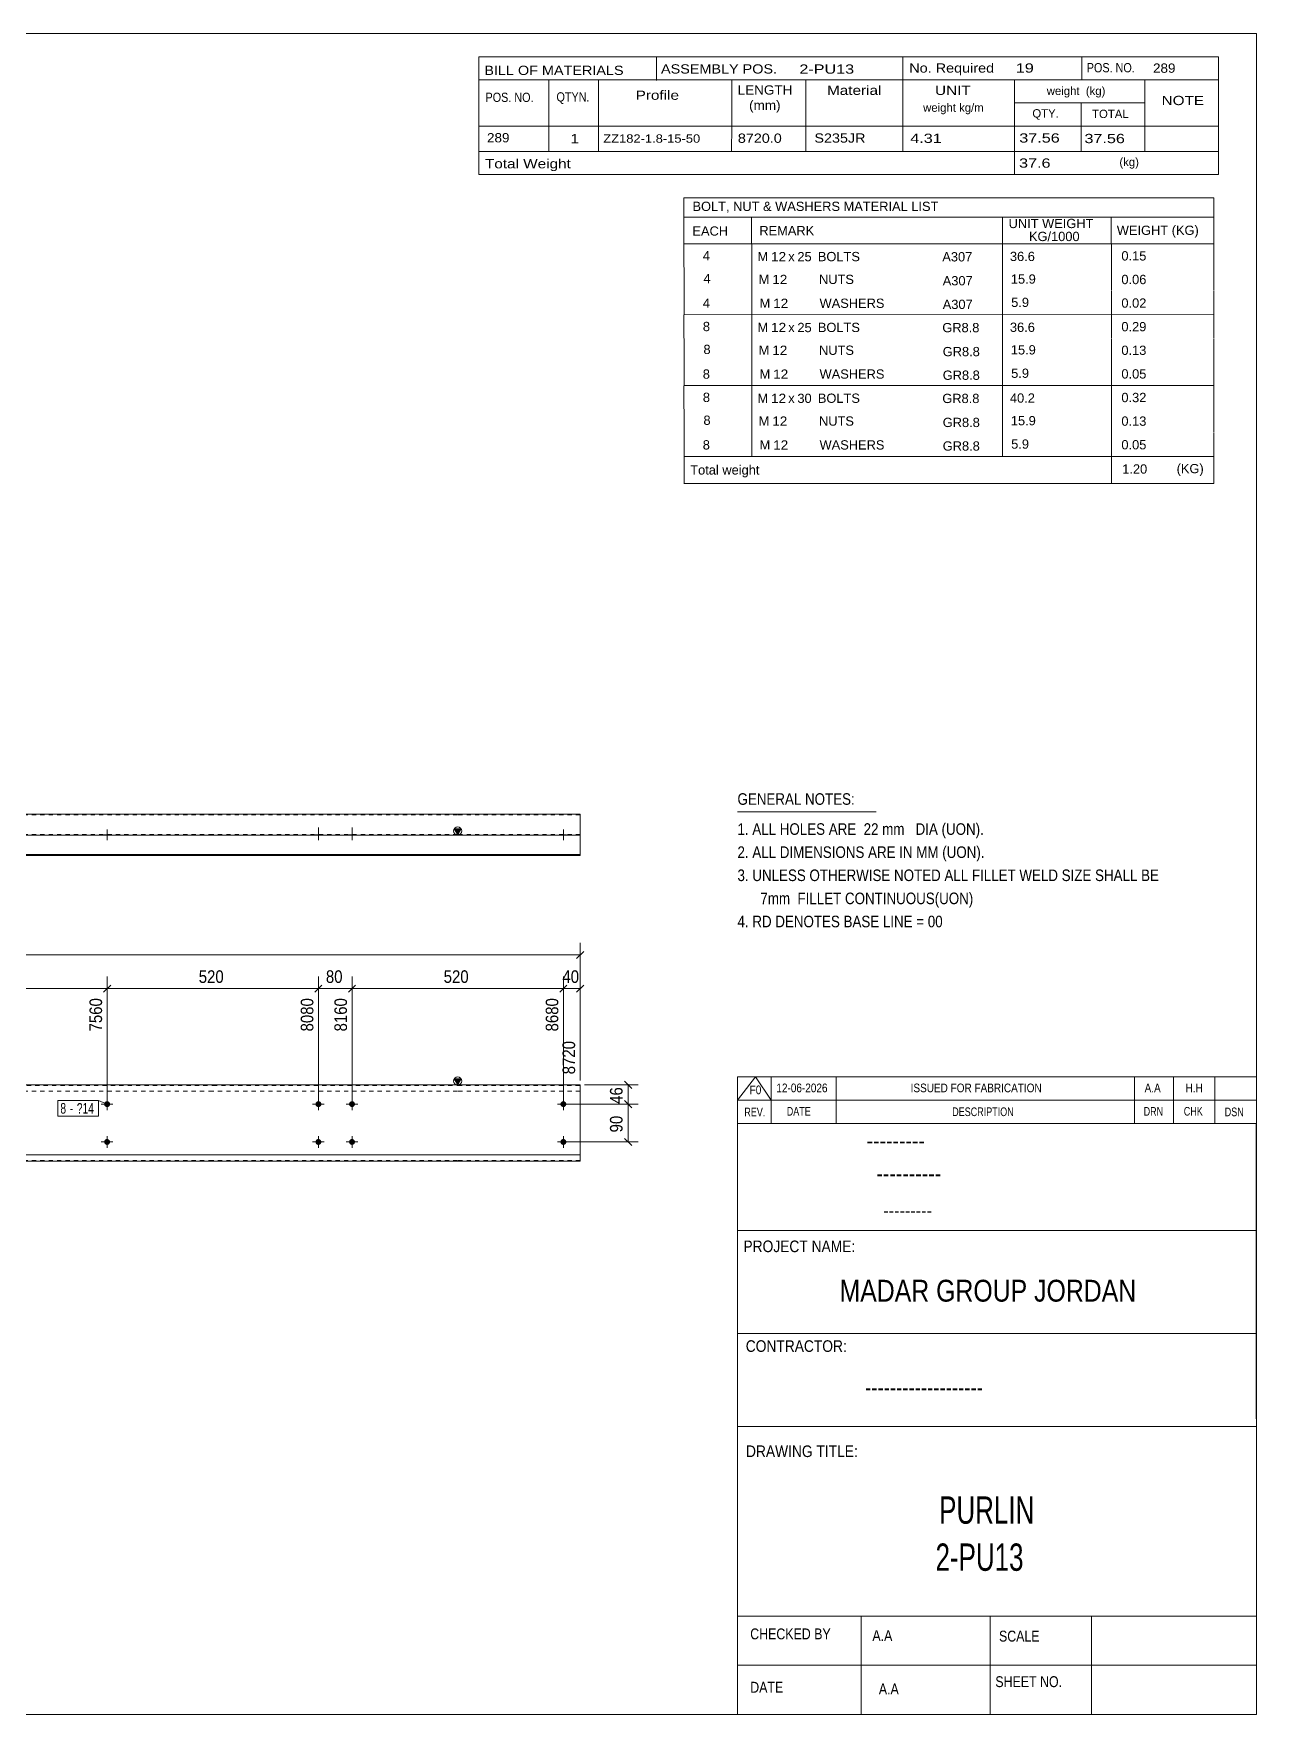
# Model space of a CAD drawing. Header units: millimetres. Extents: x 2 to 579, y 1 to 405.
# Drawn here: x 288 to 579, y 5 to 405 of the extents above; entities that cross this region are included whole.
import ezdxf

# ---------------------------------------------------------------- set-up
doc = ezdxf.new("R2010")
doc.units = ezdxf.units.MM
doc.linetypes.add('XKITLINE00', pattern=[0])
doc.linetypes.add('XKITLINE01', pattern=[4, 1, -1, 1, -1])
for name, color, linetype, lineweight in [('Bolt', 3, 'Continuous', 0), ('BoltMark', 7, 'Continuous', 0), ('Dimensions', 7, 'Continuous', 0), ('DrawingSheet', 5, 'Continuous', 0), ('OtherObjectType', 7, 'Continuous', 0), ('Part', 2, 'Continuous', 0)]:
    doc.layers.add(name, color=color, linetype=linetype, lineweight=lineweight)
doc.styles.add('@ARIAL_UNICODE_MS_BOLD', font='ARIAL.TTF')
doc.styles.add('ARIAL', font='ARIAL.TTF')
doc.styles.add('ARIAL_NARROW', font='ARIALN.TTF')
doc.styles.add('COMIC_SANS_MS_BOLD', font='COMICBD.TTF')
doc.styles.add('SWIS721_EX_BT', font='ARIAL.TTF')
doc.styles.add('SWISSE', font='ARIAL.TTF')

# ---------------------------------------------------------------- blocks, each defined once
blk = doc.blocks.new('*A5')
at = {"layer": 'Bolt'}
for points in [[(356.46, 150.2), (356.46, 150.16), (356.46, 150.13), (356.45, 150.09), (356.44, 150.06), (356.43, 150.03), (356.42, 149.99), (356.41, 149.96), (356.4, 149.93), (356.38, 149.9), (356.36, 149.87), (356.35, 149.84), (356.33, 149.81), (356.3, 149.79), (356.28, 149.76), (356.26, 149.74), (356.23, 149.71), (356.21, 149.69), (356.18, 149.67), (356.15, 149.65), (356.12, 149.63), (356.09, 149.61), (356.06, 149.6), (356.03, 149.58), (356, 149.57), (355.97, 149.56), (355.93, 149.55), (355.9, 149.54), (355.87, 149.54), (355.83, 149.53), (355.8, 149.53), (355.76, 149.53), (355.73, 149.53), (355.69, 149.53), (355.66, 149.54), (355.63, 149.54), (355.59, 149.55), (355.56, 149.56), (355.53, 149.57), (355.5, 149.58), (355.46, 149.6), (355.43, 149.61), (355.4, 149.63), (355.37, 149.65), (355.35, 149.67), (355.32, 149.69), (355.29, 149.71), (355.27, 149.74), (355.24, 149.76), (355.22, 149.79), (355.2, 149.81), (355.18, 149.84), (355.16, 149.87), (355.15, 149.9), (355.13, 149.93), (355.12, 149.96), (355.1, 149.99), (355.09, 150.03), (355.08, 150.06), (355.08, 150.09), (355.07, 150.13), (355.07, 150.16), (355.06, 150.2), (355.06, 150.23), (355.06, 150.26), (355.07, 150.3), (355.07, 150.33), (355.08, 150.37), (355.08, 150.4), (355.09, 150.43), (355.1, 150.47), (355.12, 150.5), (355.13, 150.53), (355.15, 150.56), (355.16, 150.59), (355.18, 150.62), (355.2, 150.65), (355.22, 150.67), (355.24, 150.7), (355.27, 150.72), (355.29, 150.75), (355.32, 150.77), (355.35, 150.79), (355.37, 150.81), (355.4, 150.83), (355.43, 150.85), (355.46, 150.86), (355.5, 150.88), (355.53, 150.89), (355.56, 150.9), (355.59, 150.91), (355.63, 150.92), (355.66, 150.92), (355.69, 150.93), (355.73, 150.93), (355.76, 150.93), (355.8, 150.93), (355.83, 150.93), (355.87, 150.92), (355.9, 150.92), (355.93, 150.91), (355.97, 150.9), (356, 150.89), (356.03, 150.88), (356.06, 150.86), (356.09, 150.85), (356.12, 150.83), (356.15, 150.81), (356.18, 150.79), (356.21, 150.77), (356.23, 150.75), (356.26, 150.72), (356.28, 150.7), (356.3, 150.67), (356.33, 150.65), (356.35, 150.62), (356.36, 150.59), (356.38, 150.56), (356.4, 150.53), (356.41, 150.5), (356.42, 150.47), (356.43, 150.43), (356.44, 150.4), (356.45, 150.37), (356.46, 150.33), (356.46, 150.3), (356.46, 150.26), (356.46, 150.23)], [(364.46, 150.2), (364.46, 150.16), (364.46, 150.13), (364.45, 150.09), (364.44, 150.06), (364.43, 150.03), (364.42, 149.99), (364.41, 149.96), (364.4, 149.93), (364.38, 149.9), (364.36, 149.87), (364.35, 149.84), (364.33, 149.81), (364.3, 149.79), (364.28, 149.76), (364.26, 149.74), (364.23, 149.71), (364.21, 149.69), (364.18, 149.67), (364.15, 149.65), (364.12, 149.63), (364.09, 149.61), (364.06, 149.6), (364.03, 149.58), (364, 149.57), (363.97, 149.56), (363.93, 149.55), (363.9, 149.54), (363.87, 149.54), (363.83, 149.53), (363.8, 149.53), (363.76, 149.53), (363.73, 149.53), (363.69, 149.53), (363.66, 149.54), (363.63, 149.54), (363.59, 149.55), (363.56, 149.56), (363.53, 149.57), (363.5, 149.58), (363.46, 149.6), (363.43, 149.61), (363.4, 149.63), (363.37, 149.65), (363.35, 149.67), (363.32, 149.69), (363.29, 149.71), (363.27, 149.74), (363.24, 149.76), (363.22, 149.79), (363.2, 149.81), (363.18, 149.84), (363.16, 149.87), (363.15, 149.9), (363.13, 149.93), (363.12, 149.96), (363.1, 149.99), (363.09, 150.03), (363.08, 150.06), (363.08, 150.09), (363.07, 150.13), (363.07, 150.16), (363.06, 150.2), (363.06, 150.23), (363.06, 150.26), (363.07, 150.3), (363.07, 150.33), (363.08, 150.37), (363.08, 150.4), (363.09, 150.43), (363.1, 150.47), (363.12, 150.5), (363.13, 150.53), (363.15, 150.56), (363.16, 150.59), (363.18, 150.62), (363.2, 150.65), (363.22, 150.67), (363.24, 150.7), (363.27, 150.72), (363.29, 150.75), (363.32, 150.77), (363.35, 150.79), (363.37, 150.81), (363.4, 150.83), (363.43, 150.85), (363.46, 150.86), (363.5, 150.88), (363.53, 150.89), (363.56, 150.9), (363.59, 150.91), (363.63, 150.92), (363.66, 150.92), (363.69, 150.93), (363.73, 150.93), (363.76, 150.93), (363.8, 150.93), (363.83, 150.93), (363.87, 150.92), (363.9, 150.92), (363.93, 150.91), (363.97, 150.9), (364, 150.89), (364.03, 150.88), (364.06, 150.86), (364.09, 150.85), (364.12, 150.83), (364.15, 150.81), (364.18, 150.79), (364.21, 150.77), (364.23, 150.75), (364.26, 150.72), (364.28, 150.7), (364.3, 150.67), (364.33, 150.65), (364.35, 150.62), (364.36, 150.59), (364.38, 150.56), (364.4, 150.53), (364.41, 150.5), (364.42, 150.47), (364.43, 150.43), (364.44, 150.4), (364.45, 150.37), (364.46, 150.33), (364.46, 150.3), (364.46, 150.26), (364.46, 150.23)], [(356.46, 141.2), (356.46, 141.16), (356.46, 141.13), (356.45, 141.09), (356.44, 141.06), (356.43, 141.03), (356.42, 140.99), (356.41, 140.96), (356.4, 140.93), (356.38, 140.9), (356.36, 140.87), (356.35, 140.84), (356.33, 140.81), (356.3, 140.79), (356.28, 140.76), (356.26, 140.74), (356.23, 140.71), (356.21, 140.69), (356.18, 140.67), (356.15, 140.65), (356.12, 140.63), (356.09, 140.61), (356.06, 140.6), (356.03, 140.58), (356, 140.57), (355.97, 140.56), (355.93, 140.55), (355.9, 140.54), (355.87, 140.54), (355.83, 140.53), (355.8, 140.53), (355.76, 140.53), (355.73, 140.53), (355.69, 140.53), (355.66, 140.54), (355.63, 140.54), (355.59, 140.55), (355.56, 140.56), (355.53, 140.57), (355.5, 140.58), (355.46, 140.6), (355.43, 140.61), (355.4, 140.63), (355.37, 140.65), (355.35, 140.67), (355.32, 140.69), (355.29, 140.71), (355.27, 140.74), (355.24, 140.76), (355.22, 140.79), (355.2, 140.81), (355.18, 140.84), (355.16, 140.87), (355.15, 140.9), (355.13, 140.93), (355.12, 140.96), (355.1, 140.99), (355.09, 141.03), (355.08, 141.06), (355.08, 141.09), (355.07, 141.13), (355.07, 141.16), (355.06, 141.2), (355.06, 141.23), (355.06, 141.26), (355.07, 141.3), (355.07, 141.33), (355.08, 141.37), (355.08, 141.4), (355.09, 141.43), (355.1, 141.47), (355.12, 141.5), (355.13, 141.53), (355.15, 141.56), (355.16, 141.59), (355.18, 141.62), (355.2, 141.65), (355.22, 141.67), (355.24, 141.7), (355.27, 141.72), (355.29, 141.75), (355.32, 141.77), (355.35, 141.79), (355.37, 141.81), (355.4, 141.83), (355.43, 141.85), (355.46, 141.86), (355.5, 141.88), (355.53, 141.89), (355.56, 141.9), (355.59, 141.91), (355.63, 141.92), (355.66, 141.92), (355.69, 141.93), (355.73, 141.93), (355.76, 141.93), (355.8, 141.93), (355.83, 141.93), (355.87, 141.92), (355.9, 141.92), (355.93, 141.91), (355.97, 141.9), (356, 141.89), (356.03, 141.88), (356.06, 141.86), (356.09, 141.85), (356.12, 141.83), (356.15, 141.81), (356.18, 141.79), (356.21, 141.77), (356.23, 141.75), (356.26, 141.72), (356.28, 141.7), (356.3, 141.67), (356.33, 141.65), (356.35, 141.62), (356.36, 141.59), (356.38, 141.56), (356.4, 141.53), (356.41, 141.5), (356.42, 141.47), (356.43, 141.43), (356.44, 141.4), (356.45, 141.37), (356.46, 141.33), (356.46, 141.3), (356.46, 141.26), (356.46, 141.23)], [(364.46, 141.2), (364.46, 141.16), (364.46, 141.13), (364.45, 141.09), (364.44, 141.06), (364.43, 141.03), (364.42, 140.99), (364.41, 140.96), (364.4, 140.93), (364.38, 140.9), (364.36, 140.87), (364.35, 140.84), (364.33, 140.81), (364.3, 140.79), (364.28, 140.76), (364.26, 140.74), (364.23, 140.71), (364.21, 140.69), (364.18, 140.67), (364.15, 140.65), (364.12, 140.63), (364.09, 140.61), (364.06, 140.6), (364.03, 140.58), (364, 140.57), (363.97, 140.56), (363.93, 140.55), (363.9, 140.54), (363.87, 140.54), (363.83, 140.53), (363.8, 140.53), (363.76, 140.53), (363.73, 140.53), (363.69, 140.53), (363.66, 140.54), (363.63, 140.54), (363.59, 140.55), (363.56, 140.56), (363.53, 140.57), (363.5, 140.58), (363.46, 140.6), (363.43, 140.61), (363.4, 140.63), (363.37, 140.65), (363.35, 140.67), (363.32, 140.69), (363.29, 140.71), (363.27, 140.74), (363.24, 140.76), (363.22, 140.79), (363.2, 140.81), (363.18, 140.84), (363.16, 140.87), (363.15, 140.9), (363.13, 140.93), (363.12, 140.96), (363.1, 140.99), (363.09, 141.03), (363.08, 141.06), (363.08, 141.09), (363.07, 141.13), (363.07, 141.16), (363.06, 141.2), (363.06, 141.23), (363.06, 141.26), (363.07, 141.3), (363.07, 141.33), (363.08, 141.37), (363.08, 141.4), (363.09, 141.43), (363.1, 141.47), (363.12, 141.5), (363.13, 141.53), (363.15, 141.56), (363.16, 141.59), (363.18, 141.62), (363.2, 141.65), (363.22, 141.67), (363.24, 141.7), (363.27, 141.72), (363.29, 141.75), (363.32, 141.77), (363.35, 141.79), (363.37, 141.81), (363.4, 141.83), (363.43, 141.85), (363.46, 141.86), (363.5, 141.88), (363.53, 141.89), (363.56, 141.9), (363.59, 141.91), (363.63, 141.92), (363.66, 141.92), (363.69, 141.93), (363.73, 141.93), (363.76, 141.93), (363.8, 141.93), (363.83, 141.93), (363.87, 141.92), (363.9, 141.92), (363.93, 141.91), (363.97, 141.9), (364, 141.89), (364.03, 141.88), (364.06, 141.86), (364.09, 141.85), (364.12, 141.83), (364.15, 141.81), (364.18, 141.79), (364.21, 141.77), (364.23, 141.75), (364.26, 141.72), (364.28, 141.7), (364.3, 141.67), (364.33, 141.65), (364.35, 141.62), (364.36, 141.59), (364.38, 141.56), (364.4, 141.53), (364.41, 141.5), (364.42, 141.47), (364.43, 141.43), (364.44, 141.4), (364.45, 141.37), (364.46, 141.33), (364.46, 141.3), (364.46, 141.26), (364.46, 141.23)]]:
    blk.add_hatch(color=3, dxfattribs=at).paths.add_polyline_path(points, flags=17)
at = {"layer": 'Bolt', "color": 3, "linetype": 'XKITLINE00', "lineweight": 0}
for p, q in [((357.16, 150.23), (354.36, 150.23)), ((355.76, 151.63), (355.76, 148.83)), ((365.16, 150.23), (362.36, 150.23)), ((363.76, 151.63), (363.76, 148.83)), ((357.16, 141.23), (354.36, 141.23)), ((355.76, 142.63), (355.76, 139.83)), ((365.16, 141.23), (362.36, 141.23)), ((363.76, 142.63), (363.76, 139.83))]:
    blk.add_line(p, q, dxfattribs=at)
blk = doc.blocks.new('*A6')
at = {"layer": 'Bolt'}
for points in [[(306.17, 150.2), (306.17, 150.16), (306.16, 150.13), (306.16, 150.09), (306.15, 150.06), (306.14, 150.03), (306.13, 149.99), (306.12, 149.96), (306.1, 149.93), (306.09, 149.9), (306.07, 149.87), (306.05, 149.84), (306.03, 149.81), (306.01, 149.79), (305.99, 149.76), (305.96, 149.74), (305.94, 149.71), (305.91, 149.69), (305.89, 149.67), (305.86, 149.65), (305.83, 149.63), (305.8, 149.61), (305.77, 149.6), (305.74, 149.58), (305.71, 149.57), (305.67, 149.56), (305.64, 149.55), (305.61, 149.54), (305.57, 149.54), (305.54, 149.53), (305.5, 149.53), (305.47, 149.53), (305.44, 149.53), (305.4, 149.53), (305.37, 149.54), (305.33, 149.54), (305.3, 149.55), (305.27, 149.56), (305.23, 149.57), (305.2, 149.58), (305.17, 149.6), (305.14, 149.61), (305.11, 149.63), (305.08, 149.65), (305.05, 149.67), (305.03, 149.69), (305, 149.71), (304.97, 149.74), (304.95, 149.76), (304.93, 149.79), (304.91, 149.81), (304.89, 149.84), (304.87, 149.87), (304.85, 149.9), (304.84, 149.93), (304.82, 149.96), (304.81, 149.99), (304.8, 150.03), (304.79, 150.06), (304.78, 150.09), (304.78, 150.13), (304.77, 150.16), (304.77, 150.2), (304.77, 150.23), (304.77, 150.26), (304.77, 150.3), (304.78, 150.33), (304.78, 150.37), (304.79, 150.4), (304.8, 150.43), (304.81, 150.47), (304.82, 150.5), (304.84, 150.53), (304.85, 150.56), (304.87, 150.59), (304.89, 150.62), (304.91, 150.65), (304.93, 150.67), (304.95, 150.7), (304.97, 150.72), (305, 150.75), (305.03, 150.77), (305.05, 150.79), (305.08, 150.81), (305.11, 150.83), (305.14, 150.85), (305.17, 150.86), (305.2, 150.88), (305.23, 150.89), (305.27, 150.9), (305.3, 150.91), (305.33, 150.92), (305.37, 150.92), (305.4, 150.93), (305.44, 150.93), (305.47, 150.93), (305.5, 150.93), (305.54, 150.93), (305.57, 150.92), (305.61, 150.92), (305.64, 150.91), (305.67, 150.9), (305.71, 150.89), (305.74, 150.88), (305.77, 150.86), (305.8, 150.85), (305.83, 150.83), (305.86, 150.81), (305.89, 150.79), (305.91, 150.77), (305.94, 150.75), (305.96, 150.72), (305.99, 150.7), (306.01, 150.67), (306.03, 150.65), (306.05, 150.62), (306.07, 150.59), (306.09, 150.56), (306.1, 150.53), (306.12, 150.5), (306.13, 150.47), (306.14, 150.43), (306.15, 150.4), (306.16, 150.37), (306.16, 150.33), (306.17, 150.3), (306.17, 150.26), (306.17, 150.23)], [(414.76, 150.2), (414.75, 150.16), (414.75, 150.13), (414.74, 150.09), (414.74, 150.06), (414.73, 150.03), (414.72, 149.99), (414.7, 149.96), (414.69, 149.93), (414.67, 149.9), (414.66, 149.87), (414.64, 149.84), (414.62, 149.81), (414.6, 149.79), (414.58, 149.76), (414.55, 149.74), (414.53, 149.71), (414.5, 149.69), (414.47, 149.67), (414.45, 149.65), (414.42, 149.63), (414.39, 149.61), (414.36, 149.6), (414.33, 149.58), (414.29, 149.57), (414.26, 149.56), (414.23, 149.55), (414.19, 149.54), (414.16, 149.54), (414.13, 149.53), (414.09, 149.53), (414.06, 149.53), (414.02, 149.53), (413.99, 149.53), (413.95, 149.54), (413.92, 149.54), (413.89, 149.55), (413.85, 149.56), (413.82, 149.57), (413.79, 149.58), (413.76, 149.6), (413.73, 149.61), (413.7, 149.63), (413.67, 149.65), (413.64, 149.67), (413.61, 149.69), (413.59, 149.71), (413.56, 149.74), (413.54, 149.76), (413.52, 149.79), (413.5, 149.81), (413.48, 149.84), (413.46, 149.87), (413.44, 149.9), (413.42, 149.93), (413.41, 149.96), (413.4, 149.99), (413.39, 150.03), (413.38, 150.06), (413.37, 150.09), (413.37, 150.13), (413.36, 150.16), (413.36, 150.2), (413.36, 150.23), (413.36, 150.26), (413.36, 150.3), (413.37, 150.33), (413.37, 150.37), (413.38, 150.4), (413.39, 150.43), (413.4, 150.47), (413.41, 150.5), (413.42, 150.53), (413.44, 150.56), (413.46, 150.59), (413.48, 150.62), (413.5, 150.65), (413.52, 150.67), (413.54, 150.7), (413.56, 150.72), (413.59, 150.75), (413.61, 150.77), (413.64, 150.79), (413.67, 150.81), (413.7, 150.83), (413.73, 150.85), (413.76, 150.86), (413.79, 150.88), (413.82, 150.89), (413.85, 150.9), (413.89, 150.91), (413.92, 150.92), (413.95, 150.92), (413.99, 150.93), (414.02, 150.93), (414.06, 150.93), (414.09, 150.93), (414.13, 150.93), (414.16, 150.92), (414.19, 150.92), (414.23, 150.91), (414.26, 150.9), (414.29, 150.89), (414.33, 150.88), (414.36, 150.86), (414.39, 150.85), (414.42, 150.83), (414.45, 150.81), (414.47, 150.79), (414.5, 150.77), (414.53, 150.75), (414.55, 150.72), (414.58, 150.7), (414.6, 150.67), (414.62, 150.65), (414.64, 150.62), (414.66, 150.59), (414.67, 150.56), (414.69, 150.53), (414.7, 150.5), (414.72, 150.47), (414.73, 150.43), (414.74, 150.4), (414.74, 150.37), (414.75, 150.33), (414.75, 150.3), (414.76, 150.26), (414.76, 150.23)], [(306.17, 141.2), (306.17, 141.16), (306.16, 141.13), (306.16, 141.09), (306.15, 141.06), (306.14, 141.03), (306.13, 140.99), (306.12, 140.96), (306.1, 140.93), (306.09, 140.9), (306.07, 140.87), (306.05, 140.84), (306.03, 140.81), (306.01, 140.79), (305.99, 140.76), (305.96, 140.74), (305.94, 140.71), (305.91, 140.69), (305.89, 140.67), (305.86, 140.65), (305.83, 140.63), (305.8, 140.61), (305.77, 140.6), (305.74, 140.58), (305.71, 140.57), (305.67, 140.56), (305.64, 140.55), (305.61, 140.54), (305.57, 140.54), (305.54, 140.53), (305.5, 140.53), (305.47, 140.53), (305.44, 140.53), (305.4, 140.53), (305.37, 140.54), (305.33, 140.54), (305.3, 140.55), (305.27, 140.56), (305.23, 140.57), (305.2, 140.58), (305.17, 140.6), (305.14, 140.61), (305.11, 140.63), (305.08, 140.65), (305.05, 140.67), (305.03, 140.69), (305, 140.71), (304.97, 140.74), (304.95, 140.76), (304.93, 140.79), (304.91, 140.81), (304.89, 140.84), (304.87, 140.87), (304.85, 140.9), (304.84, 140.93), (304.82, 140.96), (304.81, 140.99), (304.8, 141.03), (304.79, 141.06), (304.78, 141.09), (304.78, 141.13), (304.77, 141.16), (304.77, 141.2), (304.77, 141.23), (304.77, 141.26), (304.77, 141.3), (304.78, 141.33), (304.78, 141.37), (304.79, 141.4), (304.8, 141.43), (304.81, 141.47), (304.82, 141.5), (304.84, 141.53), (304.85, 141.56), (304.87, 141.59), (304.89, 141.62), (304.91, 141.65), (304.93, 141.67), (304.95, 141.7), (304.97, 141.72), (305, 141.75), (305.03, 141.77), (305.05, 141.79), (305.08, 141.81), (305.11, 141.83), (305.14, 141.85), (305.17, 141.86), (305.2, 141.88), (305.23, 141.89), (305.27, 141.9), (305.3, 141.91), (305.33, 141.92), (305.37, 141.92), (305.4, 141.93), (305.44, 141.93), (305.47, 141.93), (305.5, 141.93), (305.54, 141.93), (305.57, 141.92), (305.61, 141.92), (305.64, 141.91), (305.67, 141.9), (305.71, 141.89), (305.74, 141.88), (305.77, 141.86), (305.8, 141.85), (305.83, 141.83), (305.86, 141.81), (305.89, 141.79), (305.91, 141.77), (305.94, 141.75), (305.96, 141.72), (305.99, 141.7), (306.01, 141.67), (306.03, 141.65), (306.05, 141.62), (306.07, 141.59), (306.09, 141.56), (306.1, 141.53), (306.12, 141.5), (306.13, 141.47), (306.14, 141.43), (306.15, 141.4), (306.16, 141.37), (306.16, 141.33), (306.17, 141.3), (306.17, 141.26), (306.17, 141.23)], [(414.76, 141.2), (414.75, 141.16), (414.75, 141.13), (414.74, 141.09), (414.74, 141.06), (414.73, 141.03), (414.72, 140.99), (414.7, 140.96), (414.69, 140.93), (414.67, 140.9), (414.66, 140.87), (414.64, 140.84), (414.62, 140.81), (414.6, 140.79), (414.58, 140.76), (414.55, 140.74), (414.53, 140.71), (414.5, 140.69), (414.47, 140.67), (414.45, 140.65), (414.42, 140.63), (414.39, 140.61), (414.36, 140.6), (414.33, 140.58), (414.29, 140.57), (414.26, 140.56), (414.23, 140.55), (414.19, 140.54), (414.16, 140.54), (414.13, 140.53), (414.09, 140.53), (414.06, 140.53), (414.02, 140.53), (413.99, 140.53), (413.95, 140.54), (413.92, 140.54), (413.89, 140.55), (413.85, 140.56), (413.82, 140.57), (413.79, 140.58), (413.76, 140.6), (413.73, 140.61), (413.7, 140.63), (413.67, 140.65), (413.64, 140.67), (413.61, 140.69), (413.59, 140.71), (413.56, 140.74), (413.54, 140.76), (413.52, 140.79), (413.5, 140.81), (413.48, 140.84), (413.46, 140.87), (413.44, 140.9), (413.42, 140.93), (413.41, 140.96), (413.4, 140.99), (413.39, 141.03), (413.38, 141.06), (413.37, 141.09), (413.37, 141.13), (413.36, 141.16), (413.36, 141.2), (413.36, 141.23), (413.36, 141.26), (413.36, 141.3), (413.37, 141.33), (413.37, 141.37), (413.38, 141.4), (413.39, 141.43), (413.4, 141.47), (413.41, 141.5), (413.42, 141.53), (413.44, 141.56), (413.46, 141.59), (413.48, 141.62), (413.5, 141.65), (413.52, 141.67), (413.54, 141.7), (413.56, 141.72), (413.59, 141.75), (413.61, 141.77), (413.64, 141.79), (413.67, 141.81), (413.7, 141.83), (413.73, 141.85), (413.76, 141.86), (413.79, 141.88), (413.82, 141.89), (413.85, 141.9), (413.89, 141.91), (413.92, 141.92), (413.95, 141.92), (413.99, 141.93), (414.02, 141.93), (414.06, 141.93), (414.09, 141.93), (414.13, 141.93), (414.16, 141.92), (414.19, 141.92), (414.23, 141.91), (414.26, 141.9), (414.29, 141.89), (414.33, 141.88), (414.36, 141.86), (414.39, 141.85), (414.42, 141.83), (414.45, 141.81), (414.47, 141.79), (414.5, 141.77), (414.53, 141.75), (414.55, 141.72), (414.58, 141.7), (414.6, 141.67), (414.62, 141.65), (414.64, 141.62), (414.66, 141.59), (414.67, 141.56), (414.69, 141.53), (414.7, 141.5), (414.72, 141.47), (414.73, 141.43), (414.74, 141.4), (414.74, 141.37), (414.75, 141.33), (414.75, 141.3), (414.76, 141.26), (414.76, 141.23)]]:
    blk.add_hatch(color=3, dxfattribs=at).paths.add_polyline_path(points, flags=17)
at = {"layer": 'Bolt', "color": 3, "linetype": 'XKITLINE00', "lineweight": 0}
for p, q in [((306.87, 150.23), (304.07, 150.23)), ((305.47, 151.63), (305.47, 148.83)), ((415.46, 150.23), (412.66, 150.23)), ((414.06, 151.63), (414.06, 148.83)), ((306.87, 141.23), (304.07, 141.23)), ((305.47, 142.63), (305.47, 139.83)), ((415.46, 141.23), (412.66, 141.23)), ((414.06, 142.63), (414.06, 139.83))]:
    blk.add_line(p, q, dxfattribs=at)
blk = doc.blocks.new('*A7')
at = {"layer": 'Part'}
blk.add_hatch(color=2, dxfattribs=at).paths.add_polyline_path([(388.11, 156.23), (389.71, 156.23), (388.91, 154.83)], flags=17)
at = {"layer": 'Part', "color": 2, "linetype": 'XKITLINE00', "lineweight": 0}
for p, q in [((388.91, 154.83), (388.11, 156.23)), ((388.11, 156.23), (389.71, 156.23)), ((389.71, 156.23), (388.91, 154.83)), ((17.5, 154.83), (17.5, 136.63)), ((71.1, 154.83), (17.5, 154.83)), ((129.39, 154.83), (71.2, 154.83)), ((179.68, 154.83), (129.49, 154.83)), ((229.98, 154.83), (179.78, 154.83)), ((280.27, 154.83), (230.08, 154.83)), ((330.57, 154.83), (280.37, 154.83)), ((388.86, 154.83), (330.67, 154.83)), ((418.06, 154.83), (388.96, 154.83)), ((418.06, 136.63), (418.06, 154.83)), ((71.1, 138.13), (17.5, 138.13)), ((17.5, 136.63), (71.1, 136.63)), ((129.39, 138.13), (71.2, 138.13)), ((71.2, 136.63), (129.39, 136.63)), ((179.68, 138.13), (129.49, 138.13)), ((129.49, 136.63), (179.68, 136.63)), ((229.98, 138.13), (179.78, 138.13)), ((179.78, 136.63), (229.98, 136.63)), ((280.27, 138.13), (230.08, 138.13)), ((230.08, 136.63), (280.27, 136.63)), ((330.57, 138.13), (280.37, 138.13)), ((280.37, 136.63), (330.57, 136.63)), ((388.86, 138.13), (330.67, 138.13)), ((330.67, 136.63), (388.86, 136.63)), ((418.06, 138.13), (388.96, 138.13)), ((388.96, 136.63), (418.06, 136.63))]:
    blk.add_line(p, q, dxfattribs=at)
at = {"layer": 'Part', "color": 7, "linetype": 'XKITLINE01', "lineweight": 0}
for p, q in [((17.5, 154.65), (71.1, 154.65)), ((71.1, 153.33), (17.5, 153.33)), ((71.2, 154.65), (129.39, 154.65)), ((129.39, 153.33), (71.2, 153.33)), ((129.49, 154.65), (179.68, 154.65)), ((179.68, 153.33), (129.49, 153.33)), ((179.78, 154.65), (229.98, 154.65)), ((229.98, 153.33), (179.78, 153.33)), ((230.08, 154.65), (280.27, 154.65)), ((280.27, 153.33), (230.08, 153.33)), ((280.37, 154.65), (330.57, 154.65)), ((330.57, 153.33), (280.37, 153.33)), ((330.67, 154.65), (388.86, 154.65)), ((388.86, 153.33), (330.67, 153.33)), ((388.96, 154.65), (418.06, 154.65)), ((418.06, 153.33), (388.96, 153.33)), ((71.1, 136.81), (17.5, 136.81)), ((129.39, 136.81), (71.2, 136.81)), ((179.68, 136.81), (129.49, 136.81)), ((229.98, 136.81), (179.78, 136.81)), ((280.27, 136.81), (230.08, 136.81)), ((330.57, 136.81), (280.37, 136.81)), ((388.86, 136.81), (330.67, 136.81)), ((418.06, 136.81), (388.96, 136.81))]:
    blk.add_line(p, q, dxfattribs=at)
at = {"layer": 'Part', "color": 2, "linetype": 'XKITLINE00', "lineweight": 0}
blk.add_circle((388.91, 155.73), 1, dxfattribs=at)
blk = doc.blocks.new('*A12')
at = {"layer": 'Bolt'}
for points in [[(355.06, 214.25), (355.06, 214.43), (356.46, 214.43), (356.46, 214.25)], [(355.06, 214.25), (355.06, 214.43), (356.46, 214.43), (356.46, 214.25)], [(363.06, 214.25), (363.06, 214.43), (364.46, 214.43), (364.46, 214.25)], [(363.06, 214.25), (363.06, 214.43), (364.46, 214.43), (364.46, 214.25)]]:
    blk.add_hatch(color=3, dxfattribs=at).paths.add_polyline_path(points, flags=17)
at = {"layer": 'Bolt', "color": 3, "linetype": 'XKITLINE00', "lineweight": 0}
for p, q in [((355.76, 216.09), (355.76, 213.09)), ((355.76, 216.09), (355.76, 213.09)), ((363.76, 216.09), (363.76, 213.09)), ((363.76, 216.09), (363.76, 213.09)), ((355.06, 214.43), (355.06, 214.25)), ((355.06, 214.43), (355.06, 214.25)), ((356.46, 214.43), (356.46, 214.25)), ((356.46, 214.43), (356.46, 214.25)), ((363.06, 214.43), (363.06, 214.25)), ((363.06, 214.43), (363.06, 214.25)), ((364.46, 214.43), (364.46, 214.25)), ((364.46, 214.43), (364.46, 214.25))]:
    blk.add_line(p, q, dxfattribs=at)
blk = doc.blocks.new('*A13')
at = {"layer": 'Bolt'}
for points in [[(304.77, 214.25), (304.77, 214.43), (306.17, 214.43), (306.17, 214.25)], [(304.77, 214.25), (304.77, 214.43), (306.17, 214.43), (306.17, 214.25)], [(413.36, 214.25), (413.36, 214.43), (414.76, 214.43), (414.76, 214.25)], [(413.36, 214.25), (413.36, 214.43), (414.76, 214.43), (414.76, 214.25)]]:
    blk.add_hatch(color=3, dxfattribs=at).paths.add_polyline_path(points, flags=17)
at = {"layer": 'Bolt', "color": 3, "linetype": 'XKITLINE00', "lineweight": 0}
for p, q in [((304.77, 214.43), (304.77, 214.25)), ((304.77, 214.43), (304.77, 214.25)), ((305.47, 215.59), (305.47, 213.09)), ((305.47, 215.59), (305.47, 213.09)), ((306.17, 214.43), (306.17, 214.25)), ((306.17, 214.43), (306.17, 214.25)), ((413.36, 214.43), (413.36, 214.25)), ((413.36, 214.43), (413.36, 214.25)), ((414.06, 215.59), (414.06, 213.09)), ((414.06, 215.59), (414.06, 213.09)), ((414.76, 214.43), (414.76, 214.25)), ((414.76, 214.43), (414.76, 214.25))]:
    blk.add_line(p, q, dxfattribs=at)
blk = doc.blocks.new('*A14')
at = {"layer": 'Part'}
blk.add_hatch(color=2, dxfattribs=at).paths.add_polyline_path([(388.11, 215.74), (389.71, 215.74), (388.91, 214.34)], flags=17)
at = {"layer": 'Part', "color": 2, "linetype": 'XKITLINE00', "lineweight": 0}
for p, q in [((17.5, 209.61), (17.5, 219.25)), ((71.1, 219.25), (17.5, 219.25)), ((129.39, 219.25), (71.2, 219.25)), ((179.68, 219.25), (129.49, 219.25)), ((229.98, 219.25), (179.78, 219.25)), ((280.27, 219.25), (230.08, 219.25)), ((330.57, 219.25), (280.37, 219.25)), ((388.86, 219.25), (330.67, 219.25)), ((418.06, 219.25), (388.96, 219.25)), ((418.06, 209.61), (418.06, 219.25)), ((71.1, 214.25), (17.5, 214.25)), ((129.39, 214.25), (71.2, 214.25)), ((179.68, 214.25), (129.49, 214.25)), ((229.98, 214.25), (179.78, 214.25)), ((280.27, 214.25), (230.08, 214.25)), ((330.57, 214.25), (280.37, 214.25)), ((388.86, 214.25), (330.67, 214.25)), ((388.91, 214.34), (388.11, 215.74)), ((388.11, 215.74), (389.71, 215.74)), ((389.71, 215.74), (388.91, 214.34)), ((418.06, 214.25), (388.96, 214.25)), ((17.5, 209.43), (17.5, 209.61)), ((17.5, 209.61), (71.1, 209.61)), ((71.1, 209.43), (17.5, 209.43)), ((71.2, 209.61), (129.39, 209.61)), ((129.39, 209.43), (71.2, 209.43)), ((129.49, 209.61), (179.68, 209.61)), ((179.68, 209.43), (129.49, 209.43)), ((179.78, 209.61), (229.98, 209.61)), ((229.98, 209.43), (179.78, 209.43)), ((230.08, 209.61), (280.27, 209.61)), ((280.27, 209.43), (230.08, 209.43)), ((280.37, 209.61), (330.57, 209.61)), ((330.57, 209.43), (280.37, 209.43)), ((330.67, 209.61), (388.86, 209.61)), ((388.86, 209.43), (330.67, 209.43)), ((388.96, 209.61), (418.06, 209.61)), ((418.06, 209.43), (388.96, 209.43)), ((418.06, 209.61), (418.06, 209.43))]:
    blk.add_line(p, q, dxfattribs=at)
at = {"layer": 'Part', "color": 7, "linetype": 'XKITLINE01', "lineweight": 0}
for p, q in [((71.1, 219.07), (17.5, 219.07)), ((129.39, 219.07), (71.2, 219.07)), ((179.68, 219.07), (129.49, 219.07)), ((229.98, 219.07), (179.78, 219.07)), ((280.27, 219.07), (230.08, 219.07)), ((330.57, 219.07), (280.37, 219.07)), ((388.86, 219.07), (330.67, 219.07)), ((418.06, 219.07), (388.96, 219.07)), ((71.1, 214.43), (17.5, 214.43)), ((129.39, 214.43), (71.2, 214.43)), ((179.68, 214.43), (129.49, 214.43)), ((229.98, 214.43), (179.78, 214.43)), ((280.27, 214.43), (230.08, 214.43)), ((330.57, 214.43), (280.37, 214.43)), ((388.86, 214.43), (330.67, 214.43)), ((418.06, 214.43), (388.96, 214.43))]:
    blk.add_line(p, q, dxfattribs=at)
at = {"layer": 'Part', "color": 2, "linetype": 'XKITLINE00', "lineweight": 0}
blk.add_circle((388.91, 215.24), 1, dxfattribs=at)
blk = doc.blocks.new('*A15')
at = {"layer": 'DrawingSheet', "color": 5, "linetype": 'XKITLINE00', "lineweight": 0}
for p, q in [((579, 405), (5, 405)), ((5, 405), (5, 5)), ((579, 5), (579, 405)), ((5, 5), (579, 5))]:
    blk.add_line(p, q, dxfattribs=at)
at = {"layer": 'DrawingSheet', "color": 5, "style": 'ARIAL', "width": 0.85}
blk.add_text('Tekla structures', height=2, rotation=90, dxfattribs=at).set_placement((4.5, 5.5))
blk = doc.blocks.new('*A16')
at = {"layer": 'OtherObjectType', "color": 7, "linetype": 'XKITLINE00', "lineweight": 0}
for p, q in [((442.76, 365.95), (442.75, 354.95)), ((442.76, 365.95), (568.88, 365.95)), ((568.88, 365.95), (568.88, 354.95)), ((442.75, 361.3), (568.88, 361.3)), ((458.87, 361.31), (458.87, 354.95)), ((518.57, 361.31), (518.57, 354.95)), ((544.47, 361.29), (544.47, 354.95)), ((442.76, 354.92), (442.76, 349.42)), ((442.77, 354.95), (568.88, 354.95)), ((458.92, 354.95), (458.92, 349.33)), ((518.57, 354.95), (518.57, 349.33)), ((544.5, 354.95), (544.5, 349.45)), ((568.88, 354.95), (568.88, 349.45)), ((442.79, 349.33), (442.79, 343.72)), ((458.95, 349.33), (458.95, 343.71)), ((518.57, 349.33), (518.57, 343.71)), ((544.5, 349.33), (544.5, 343.83)), ((568.88, 349.33), (568.88, 343.83)), ((442.79, 343.7), (442.79, 338.13)), ((458.95, 343.71), (458.95, 338.09)), ((518.57, 343.71), (518.57, 338.09)), ((544.5, 343.71), (544.5, 338.1)), ((568.88, 343.71), (568.88, 338.1)), ((568.88, 338.1), (442.75, 338.13)), ((442.76, 338.06), (442.76, 332.56)), ((458.92, 338.09), (458.92, 332.47)), ((518.57, 338.09), (518.57, 332.47)), ((544.5, 338.09), (544.5, 332.59)), ((568.88, 338.09), (568.88, 332.59)), ((442.79, 332.47), (442.79, 326.86)), ((458.95, 332.47), (458.95, 326.86)), ((518.57, 332.47), (518.57, 326.86)), ((544.5, 332.47), (544.5, 326.97)), ((568.88, 332.47), (568.88, 326.97)), ((442.79, 326.84), (442.79, 321.27)), ((458.95, 326.85), (458.95, 321.24)), ((518.57, 326.86), (518.57, 321.24)), ((544.5, 326.85), (544.5, 321.25)), ((568.88, 326.85), (568.88, 321.24)), ((568.88, 321.24), (442.75, 321.27)), ((442.76, 321.21), (442.76, 315.71)), ((458.92, 321.23), (458.92, 315.62)), ((518.57, 321.24), (518.57, 315.62)), ((544.5, 321.23), (544.5, 315.73)), ((568.88, 321.24), (568.88, 315.74)), ((442.79, 315.62), (442.79, 310)), ((458.95, 315.62), (458.95, 310)), ((518.57, 315.62), (518.57, 310)), ((544.5, 315.61), (544.5, 310.11)), ((568.88, 315.62), (568.88, 310.12)), ((442.79, 309.98), (442.79, 304.42)), ((458.95, 310), (458.95, 304.38)), ((518.57, 310), (518.57, 304.38)), ((544.5, 310), (544.5, 304.39)), ((568.88, 310), (568.88, 304.39)), ((568.88, 304.39), (442.75, 304.42)), ((442.78, 304.38), (442.78, 297.97)), ((442.85, 304.38), (568.87, 304.38)), ((544.5, 304.35), (544.5, 297.93)), ((568.87, 304.35), (568.87, 297.94)), ((442.77, 297.93), (568.87, 297.93))]:
    blk.add_line(p, q, dxfattribs=at)
at = {"layer": 'OtherObjectType', "color": 7, "style": 'ARIAL_NARROW'}
for s, width, p in [('BOLT, NUT & WASHERS MATERIAL LIST', 1.211571, (444.79, 362.79)), ('UNIT WEIGHT', 1.211571, (520.03, 358.72)), ('EACH', 1.211571, (444.78, 356.92)), ('REMARK', 1.211571, (460.7, 357.01)), (' KG/1000', 1.211571, (524.02, 355.63)), ('WEIGHT (KG)', 1.211571, (545.78, 357.1)), ('4', 1.211571, (447.26, 351.05)), ('M', 1.211571, (460.26, 350.85)), ('12', 1.275, (463.5, 350.83)), ('x', 1.211571, (467.58, 350.83)), ('25', 1.211571, (469.76, 350.82)), ('BOLTS', 1.211571, (474.63, 350.84)), ('A307', 1.211571, (504.25, 350.79)), ('36.6', 1.211571, (520.34, 350.88)), ('0.15', 1.211571, (546.87, 351.01)), ('4', 1.211571, (447.4, 345.61)), ('M', 1.211571, (460.54, 345.41)), ('12', 1.275, (463.78, 345.39)), ('NUTS', 1.211571, (474.91, 345.41)), ('A307', 1.211571, (504.35, 345.09)), ('15.9', 1.211571, (520.56, 345.5)), ('0.06', 1.211571, (546.87, 345.39)), ('4', 1.211571, (447.24, 339.74)), ('M', 1.211571, (460.76, 339.74)), ('12', 1.275, (464, 339.72)), ('WASHERS', 1.211571, (475.04, 339.73)), ('A307', 1.211571, (504.35, 339.47)), ('5.9', 1.211571, (520.64, 339.94)), ('0.02', 1.211571, (546.87, 339.78)), ('8', 1.211571, (447.26, 334.2)), ('M', 1.211571, (460.26, 333.99)), ('12', 1.275, (463.5, 333.97)), ('25', 1.211571, (469.76, 333.96)), ('BOLTS', 1.211571, (474.63, 333.98)), ('GR8.8', 1.211571, (504.25, 333.93)), ('36.6', 1.211571, (520.34, 334.02)), ('0.29', 1.211571, (546.87, 334.16)), ('x', 1.211571, (467.58, 333.97)), ('8', 1.211571, (447.4, 328.75)), ('M', 1.211571, (460.54, 328.56)), ('12', 1.275, (463.78, 328.54)), ('NUTS', 1.211571, (474.91, 328.55)), ('GR8.8', 1.211571, (504.35, 328.23)), ('15.9', 1.211571, (520.56, 328.65)), ('0.13', 1.211571, (546.87, 328.54)), ('8', 1.211571, (447.24, 322.88)), ('M', 1.211571, (460.76, 322.88)), ('12', 1.275, (464, 322.86)), ('WASHERS', 1.211571, (475.04, 322.88)), ('GR8.8', 1.211571, (504.35, 322.61)), ('5.9', 1.211571, (520.64, 323.08)), ('0.05', 1.211571, (546.87, 322.92)), ('8', 1.211571, (447.26, 317.34)), ('M', 1.211571, (460.26, 317.13)), ('12', 1.275, (463.5, 317.11)), ('x', 1.211571, (467.58, 317.12)), ('30', 1.211571, (469.76, 317.11)), ('BOLTS', 1.211571, (474.63, 317.13)), ('GR8.8', 1.211571, (504.25, 317.08)), ('40.2', 1.211571, (520.34, 317.17)), ('0.32', 1.211571, (546.87, 317.3)), ('8', 1.211571, (447.4, 311.89)), ('M', 1.211571, (460.54, 311.7)), ('12', 1.275, (463.78, 311.68)), ('NUTS', 1.211571, (474.91, 311.69)), ('GR8.8', 1.211571, (504.35, 311.37)), ('15.9', 1.211571, (520.56, 311.79)), ('0.13', 1.211571, (546.87, 311.68)), ('8', 1.211571, (447.24, 306.03)), ('M', 1.211571, (460.76, 306.03)), ('12', 1.275, (464, 306)), ('WASHERS', 1.211571, (475.04, 306.02)), ('5.9', 1.211571, (520.64, 306.22)), ('0.05', 1.211571, (546.87, 306.06)), ('GR8.8', 1.211571, (504.35, 305.76)), ('Total weight', 1.211571, (444.26, 300.06)), ('1.20', 1.211571, (547.07, 300.29)), ('(KG)', 1.211571, (560.02, 300.38))]:
    blk.add_text(s, height=2.2, dxfattribs=dict(at, width=width)).set_placement(p)
blk = doc.blocks.new('*A17')
at = {"layer": 'OtherObjectType', "color": 7, "linetype": 'XKITLINE00', "lineweight": 0}
blk.add_line((455.5, 219.82), (488.5, 219.82), dxfattribs=at)
at = {"layer": 'OtherObjectType', "color": 7, "style": 'ARIAL_NARROW', "width": 1.008832}
for s, p in [('GENERAL NOTES:', (455.5, 221.47)), ('1. ALL HOLES ARE  22 mm   DIA (UON).', (455.5, 214.32)), ('2. ALL DIMENSIONS ARE IN MM (UON).', (455.5, 208.82)), ('3. UNLESS OTHERWISE NOTED ALL FILLET WELD SIZE SHALL BE', (455.5, 203.32)), ('7mm  FILLET CONTINUOUS(UON)', (460.95, 197.82)), ('4. RD DENOTES BASE LINE = 00', (455.5, 192.32))]:
    blk.add_text(s, height=2.75, dxfattribs=at).set_placement(p)
blk = doc.blocks.new('*A18')
at = {"layer": 'OtherObjectType', "color": 7, "linetype": 'XKITLINE00', "lineweight": 0}
for p, q in [((455.5, 156.76), (579, 156.76)), ((455.5, 151.21), (459.82, 156.76)), ((455.5, 151.21), (455.5, 156.76)), ((459.82, 156.76), (463.53, 151.21)), ((463.53, 151.21), (463.53, 156.76)), ((478.97, 151.21), (478.97, 156.76)), ((549.98, 151.21), (549.98, 156.76)), ((559.24, 151.21), (559.24, 156.76)), ((569.12, 151.21), (569.12, 156.76)), ((579, 151.21), (579, 156.76)), ((455.5, 151.21), (579, 151.21)), ((455.5, 145.65), (455.5, 151.21)), ((459.21, 151.21), (579, 151.21)), ((463.53, 145.65), (463.53, 151.21)), ((478.97, 145.65), (478.97, 151.21)), ((549.98, 145.65), (549.98, 151.21)), ((559.24, 145.65), (559.24, 151.21)), ((569.12, 145.65), (569.12, 151.21)), ((579, 145.65), (579, 151.21))]:
    blk.add_line(p, q, dxfattribs=at)
at = {"layer": 'OtherObjectType', "color": 7, "style": 'ARIAL_NARROW'}
for s, height, width, p in [('F0', 2.058, 1.008832, (458.4, 152.59)), ('12-06-2026', 2.058, 1.008832, (464.76, 153.06)), ('ISSUED FOR FABRICATION', 2.0583, 1.008832, (496.71, 153.06)), ('A.A', 2.058, 1.008832, (552.4, 153.06)), ('H.H', 2.058, 1.008832, (562.13, 153.06)), ('REV.', 2.058, 0.907949, (457.13, 147.31)), ('DATE', 2.058, 0.907949, (467.23, 147.5)), ('DESCRIPTION', 2.0583, 0.907949, (506.61, 147.39)), ('DRN', 2.058, 0.907949, (552.17, 147.47)), ('CHK', 2.058, 0.907949, (561.72, 147.5)), ('DSN', 2.058, 0.907949, (571.47, 147.35))]:
    blk.add_text(s, height=height, dxfattribs=dict(at, width=width)).set_placement(p)
blk = doc.blocks.new('*A20')
at = {"layer": 'OtherObjectType', "color": 2, "linetype": 'XKITLINE00', "lineweight": 0}
for p, q in [((455.5, 145.65), (579, 145.65)), ((455.5, 5), (455.5, 145.64)), ((578.98, 145.64), (579, 5)), ((579, 120.14), (455.5, 120.14)), ((455.5, 95.63), (579, 95.63)), ((579, 73.49), (455.5, 73.49)), ((579, 28.4), (455.5, 28.4)), ((484.94, 28.4), (484.94, 5)), ((515.62, 5), (515.62, 28.4)), ((539.75, 5), (539.75, 28.4)), ((579, 16.7), (455.5, 16.7)), ((579, 5), (455.5, 5))]:
    blk.add_line(p, q, dxfattribs=at)
at = {"layer": 'OtherObjectType', "color": 4, "style": '@ARIAL_UNICODE_MS_BOLD', "width": 0.85}
blk.add_text('---------', height=3.9, dxfattribs=at).set_placement((486.23, 139.59))
at = {"layer": 'OtherObjectType', "color": 7, "style": 'ARIAL', "width": 0.85}
for s, height, p in [('----------', 3.9, (488.56, 131.77)), ('---------', 3.25, (490.21, 123.31))]:
    blk.add_text(s, height=height, dxfattribs=at).set_placement(p)
at = {"layer": 'OtherObjectType', "color": 3, "width": 0.85}
for s, style, p in [('PROJECT NAME:', 'SWIS721_EX_BT', (456.92, 115.01)), ('CONTRACTOR:', 'SWISSE', (457.47, 91.27)), ('DRAWING TITLE:', 'SWIS721_EX_BT', (457.53, 66.24))]:
    blk.add_text(s, height=2.7618, dxfattribs=dict(at, style=style)).set_placement(p)
at = {"layer": 'OtherObjectType', "color": 7, "width": 0.85}
for s, height, p in [('MADAR GROUP JORDAN', 5.2, (479.79, 103.23)), ('CHECKED BY', 2.592, (458.53, 22.86)), ('A.A', 2.592, (487.61, 22.45)), ('SCALE', 2.592, (517.74, 22.33)), ('DATE', 2.592, (458.54, 10.16)), ('A.A', 2.592, (489.14, 9.76)), ('SHEET NO.', 2.592, (516.87, 11.49))]:
    blk.add_text(s, height=height, dxfattribs=at).set_placement(p)
at = {"layer": 'OtherObjectType', "color": 1}
for s, height, style, width, p in [('-------------------', 3.9, 'COMIC_SANS_MS_BOLD', 0.85, (485.87, 80.86)), ('PURLIN', 6.5, 'ARIAL', 0.68, (503.5, 50.37)), ('2-PU13', 6.5, 'ARIAL', 0.68, (502.64, 39.17))]:
    blk.add_text(s, height=height, dxfattribs=dict(at, style=style, width=width)).set_placement(p)
blk = doc.blocks.new('*A21')
at = {"layer": 'OtherObjectType', "color": 7, "linetype": 'XKITLINE00', "lineweight": 0}
for p, q in [((393.98, 399.5), (569.98, 399.5)), ((393.98, 399.5), (393.98, 388.5)), ((436.26, 399.42), (436.26, 393.87)), ((494.85, 394), (494.85, 399.5)), ((537.43, 393.96), (537.43, 399.42)), ((569.98, 394), (569.98, 399.5)), ((393.98, 394), (569.98, 394)), ((410.64, 394), (410.64, 383)), ((422.4, 393.98), (422.4, 383.03)), ((454.12, 393.99), (454.13, 383)), ((471.78, 393.98), (471.78, 383)), ((494.85, 393.98), (494.85, 383)), ((521.43, 394), (521.43, 383)), ((552.42, 394), (552.42, 383)), ((569.98, 394), (569.98, 388.5)), ((393.98, 388.5), (393.98, 383)), ((521.45, 388.52), (552.45, 388.52)), ((537.28, 388.52), (537.28, 383)), ((569.98, 388.5), (569.98, 383)), ((393.98, 383), (569.98, 383)), ((393.98, 383), (393.98, 376.95)), ((410.63, 383), (410.63, 376.95)), ((422.44, 382.99), (422.44, 376.95)), ((454.12, 383), (454.11, 376.95)), ((471.79, 383), (471.79, 376.95)), ((494.87, 383), (494.87, 376.95)), ((521.44, 383), (521.44, 376.95)), ((537.33, 382.95), (537.33, 376.95)), ((552.43, 383), (552.43, 376.95)), ((569.98, 383), (569.98, 376.95)), ((393.98, 376.95), (569.98, 376.95)), ((393.98, 376.95), (393.98, 371.45)), ((521.44, 376.95), (521.44, 371.45)), ((569.98, 376.95), (569.98, 371.45)), ((393.98, 371.45), (569.98, 371.45))]:
    blk.add_line(p, q, dxfattribs=at)
at = {"layer": 'OtherObjectType', "color": 7, "style": 'ARIAL_NARROW'}
for s, height, width, p in [('BILL OF MATERIALS', 2.2, 1.36, (395.25, 395.16)), ('ASSEMBLY POS.', 2.2, 1.36, (437.3, 395.5)), ('2-PU13', 2.2, 1.525501, (470.23, 395.46)), ('No. Required', 2.2, 1.36, (496.39, 395.72)), ('19', 2.2, 1.525501, (521.75, 395.72)), ('POS. NO.', 2.2, 1.02, (538.63, 395.79)), ('289', 2.2, 1.270501, (554.4, 395.69)), ('LENGTH', 2.2, 1.275, (455.54, 390.49)), ('Material', 2.2, 1.445, (476.81, 390.41)), ('UNIT', 2.2, 1.445, (502.52, 390.4)), ('weight  (kg)', 1.98, 1.19, (529.11, 390.39)), ('POS. NO.', 2.2, 1.02, (395.53, 388.74)), ('QTYN.', 2.2, 1.02, (412.42, 388.84)), ('Profile', 2.2, 1.445, (431.26, 389.25)), ('(mm)', 2.2, 1.275, (458.26, 386.86)), ('weight kg/m', 1.98, 1.19, (499.69, 386.4)), ('NOTE', 2.2, 1.445, (556.44, 387.99)), ('QTY.', 1.98, 1.19, (525.68, 385.03)), ('TOTAL', 1.98, 1.19, (539.9, 384.91)), ('289', 2.2, 1.270501, (395.89, 379.12)), ('1', 2.2, 1.525501, (415.71, 378.91)), ('ZZ182-1.8-15-50', 1.98, 1.355501, (423.56, 379.04)), ('8720.0', 2.2, 1.355501, (455.59, 379.01)), ('S235JR', 2.2, 1.355501, (473.81, 379.05)), ('4.31', 2.2, 1.525501, (496.62, 378.99)), ('37.56', 2.2, 1.525501, (522.57, 379.07)), ('37.56', 2.2, 1.525501, (538.08, 378.94)), ('Total Weight', 2.2, 1.445, (395.4, 372.94)), ('37.6', 2.2, 1.525501, (522.52, 373.09)), ('(kg)', 1.98, 1.19, (546.4, 373.46))]:
    blk.add_text(s, height=height, dxfattribs=dict(at, width=width)).set_placement(p)
blk = doc.blocks.new('*A25')
at = {"layer": 'Dimensions', "color": 7, "linetype": 'XKITLINE00', "lineweight": 0}
for p, q in [((415.06, 150.23), (431.9, 150.23)), ((428.65, 151.08), (430.35, 149.38)), ((429.5, 141.23), (429.5, 150.23)), ((415.06, 141.23), (431.9, 141.23)), ((428.65, 142.08), (430.35, 140.38))]:
    blk.add_line(p, q, dxfattribs=at)
at = {"layer": 'Dimensions', "color": 3}
for p in [(429.5, 150.23), (429.5, 141.23)]:
    blk.add_point(p, dxfattribs=at)
at = {"layer": 'Dimensions', "color": 3, "style": 'ARIAL', "width": 0.85}
blk.add_text('90', height=3, rotation=90.0002, dxfattribs=at).set_placement((428.15, 143.5))
blk = doc.blocks.new('*A26')
at = {"layer": 'Dimensions', "color": 7, "linetype": 'XKITLINE00', "lineweight": 0}
for p, q in [((419.06, 154.83), (431.9, 154.83)), ((428.65, 155.68), (430.35, 153.98)), ((429.5, 150.23), (429.5, 154.83)), ((415.06, 150.23), (431.9, 150.23)), ((428.65, 151.08), (430.35, 149.38))]:
    blk.add_line(p, q, dxfattribs=at)
at = {"layer": 'Dimensions', "color": 3}
for p in [(429.5, 154.83), (429.5, 150.23)]:
    blk.add_point(p, dxfattribs=at)
at = {"layer": 'Dimensions', "color": 3, "style": 'ARIAL', "width": 0.85}
blk.add_text('46', height=3, rotation=90.0002, dxfattribs=at).set_placement((428.15, 150.3))
blk = doc.blocks.new('*A31')
at = {"layer": 'Dimensions', "color": 7, "linetype": 'XKITLINE00', "lineweight": 0}
for p, q in [((17.5, 155.83), (17.5, 188.58)), ((418.06, 155.83), (418.06, 188.58)), ((18.35, 186.58), (16.65, 184.88)), ((17.5, 185.73), (418.06, 185.73)), ((418.91, 186.58), (417.21, 184.88))]:
    blk.add_line(p, q, dxfattribs=at)
at = {"layer": 'Dimensions', "color": 3}
for p in [(17.5, 185.73), (418.06, 185.73)]:
    blk.add_point(p, dxfattribs=at)
at = {"layer": 'Dimensions', "color": 3, "style": 'ARIAL', "width": 0.85}
blk.add_text('8720', height=3, dxfattribs=at).set_placement((213.33, 187.08))
blk = doc.blocks.new('*A38')
at = {"layer": 'Dimensions', "color": 7, "linetype": 'XKITLINE00', "lineweight": 0}
for p, q in [((255.18, 151.23), (255.18, 180.58)), ((305.47, 151.23), (305.47, 180.58)), ((256.02, 178.58), (254.33, 176.88)), ((255.18, 177.73), (305.47, 177.73)), ((306.32, 178.58), (304.62, 176.88))]:
    blk.add_line(p, q, dxfattribs=at)
at = {"layer": 'Dimensions', "color": 3}
for p in [(255.18, 177.73), (305.47, 177.73)]:
    blk.add_point(p, dxfattribs=at)
at = {"layer": 'Dimensions', "color": 3, "style": 'ARIAL', "width": 0.85}
blk.add_text('1865', height=3, dxfattribs=at).set_placement((275.87, 179.08))
blk.add_text('7560', height=3, rotation=90.0002, dxfattribs=at).set_placement((304.27, 167.53))
blk = doc.blocks.new('*A39')
at = {"layer": 'Dimensions', "color": 7, "linetype": 'XKITLINE00', "lineweight": 0}
for p, q in [((305.47, 151.23), (305.47, 180.58)), ((355.76, 151.23), (355.76, 180.58)), ((306.32, 178.58), (304.62, 176.88)), ((305.47, 177.73), (355.76, 177.73)), ((356.61, 178.58), (354.92, 176.88))]:
    blk.add_line(p, q, dxfattribs=at)
at = {"layer": 'Dimensions', "color": 3}
for p in [(305.47, 177.73), (355.76, 177.73)]:
    blk.add_point(p, dxfattribs=at)
at = {"layer": 'Dimensions', "color": 3, "style": 'ARIAL', "width": 0.85}
blk.add_text('520', height=3, dxfattribs=at).set_placement((327.28, 179.08))
blk.add_text('8080', height=3, rotation=90.0002, dxfattribs=at).set_placement((354.56, 167.53))
blk = doc.blocks.new('*A40')
at = {"layer": 'Dimensions', "color": 7, "linetype": 'XKITLINE00', "lineweight": 0}
for p, q in [((355.76, 151.23), (355.76, 180.58)), ((363.76, 151.23), (363.76, 180.58)), ((356.61, 178.58), (354.92, 176.88)), ((355.76, 177.73), (363.76, 177.73)), ((364.61, 178.58), (362.92, 176.88))]:
    blk.add_line(p, q, dxfattribs=at)
at = {"layer": 'Dimensions', "color": 3}
for p in [(355.76, 177.73), (363.76, 177.73)]:
    blk.add_point(p, dxfattribs=at)
at = {"layer": 'Dimensions', "color": 3, "style": 'ARIAL', "width": 0.85}
blk.add_text('80', height=3, dxfattribs=at).set_placement((357.54, 179.08))
blk.add_text('8160', height=3, rotation=90.0002, dxfattribs=at).set_placement((362.56, 167.53))
blk = doc.blocks.new('*A41')
at = {"layer": 'Dimensions', "color": 7, "linetype": 'XKITLINE00', "lineweight": 0}
for p, q in [((363.76, 151.23), (363.76, 180.58)), ((414.06, 151.23), (414.06, 180.58)), ((364.61, 178.58), (362.92, 176.88)), ((363.76, 177.73), (414.06, 177.73)), ((414.91, 178.58), (413.21, 176.88))]:
    blk.add_line(p, q, dxfattribs=at)
at = {"layer": 'Dimensions', "color": 3}
for p in [(363.76, 177.73), (414.06, 177.73)]:
    blk.add_point(p, dxfattribs=at)
at = {"layer": 'Dimensions', "color": 3, "style": 'ARIAL', "width": 0.85}
blk.add_text('520', height=3, dxfattribs=at).set_placement((385.57, 179.08))
blk.add_text('8680', height=3, rotation=90.0002, dxfattribs=at).set_placement((412.86, 167.53))
blk = doc.blocks.new('*A42')
at = {"layer": 'Dimensions', "color": 7, "linetype": 'XKITLINE00', "lineweight": 0}
for p, q in [((414.06, 151.23), (414.06, 180.58)), ((418.06, 155.83), (418.06, 180.58)), ((414.91, 178.58), (413.21, 176.88)), ((414.06, 177.73), (418.06, 177.73)), ((418.91, 178.58), (417.21, 176.88))]:
    blk.add_line(p, q, dxfattribs=at)
at = {"layer": 'Dimensions', "color": 3}
for p in [(414.06, 177.73), (418.06, 177.73)]:
    blk.add_point(p, dxfattribs=at)
at = {"layer": 'Dimensions', "color": 3, "style": 'ARIAL', "width": 0.85}
blk.add_text('40', height=3, dxfattribs=at).set_placement((413.83, 179.08))
blk.add_text('8720', height=3, rotation=90.0002, dxfattribs=at).set_placement((416.86, 157.33))
blk = doc.blocks.new('*A43')
at = {"layer": 'BoltMark', "color": 7, "linetype": 'XKITLINE00', "lineweight": 0}
for p, q in [((293.75, 151.08), (303.43, 151.08)), ((293.75, 147.38), (293.75, 151.08)), ((303.43, 147.38), (303.43, 151.08)), ((305.47, 150.23), (303.43, 151.08)), ((293.75, 147.38), (303.43, 147.38))]:
    blk.add_line(p, q, dxfattribs=at)
at = {"layer": 'BoltMark', "color": 3, "style": 'ARIAL_NARROW', "width": 0.85}
for s, p in [('8', (294.35, 147.98)), ('-', (296.61, 147.98)), ('?14', (298.27, 147.98))]:
    blk.add_text(s, height=2.5, dxfattribs=at).set_placement(p)

msp = doc.modelspace()

# ---------------------------------------------------------------- block references
at = {"lineweight": 0}
for name in ['*A15', '*A21', '*A16', '*A17', '*A12', '*A13', '*A31', '*A38', '*A39', '*A40', '*A41', '*A42', '*A18', '*A26', '*A43', '*A6', '*A5', '*A25', '*A20']:
    msp.add_blockref(name, (0, 0), dxfattribs=at)
at = {"layer": 'Part', "lineweight": 0}
for name in ['*A14', '*A7']:
    msp.add_blockref(name, (0, 0), dxfattribs=at)

doc.saveas('drawing.dxf')
